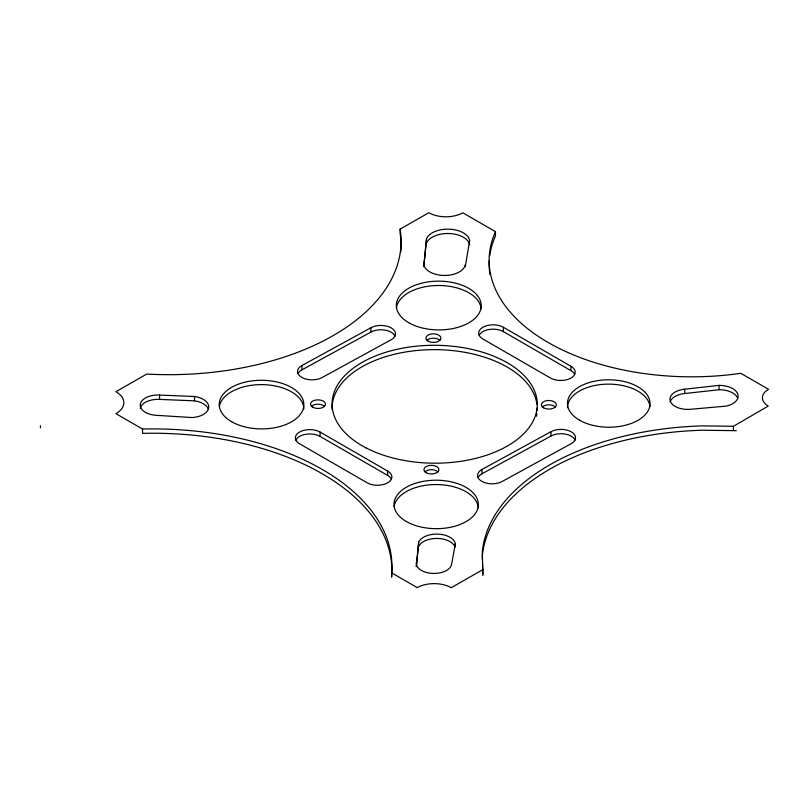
<?xml version="1.0" encoding="UTF-8"?>
<svg xmlns="http://www.w3.org/2000/svg" width="809" height="809" viewBox="0 0 809 809"><rect width="100%" height="100%" fill="white"/><g stroke="black" fill="none" stroke-linecap="round" stroke-linejoin="round"><path stroke-width="1.21" d="M142.526 429.023L142.515 433.361A238.139 136.852 0.2 0 1 391.627 577.181L391.647 572.843A238.139 136.852 0.2 0 0 142.526 429.023L115.93 413.662A27.041 15.543 0.2 0 0 115.93 391.687L146.722 374.071A233.184 134.001 0.2 0 0 400.131 229.119L428.831 212.706A24.017 13.804 0.2 0 0 462.799 212.797L495.462 231.647A201.684 115.899 0.2 0 0 740.822 373.313L768.55 389.321L765.405 391.576A20.832 11.973 0.2 0 0 768.237 406.067L733.439 426.292L702.313 425.888A233.184 134.001 0.2 0 0 482.316 551.728L482.862 573.955M140.281 408.525A17.707 10.173 0.2 0 1 159.575 399.403L159.595 395.065L194.544 396.501A18.658 10.719 0.2 0 1 208.682 407.655A18.658 10.719 0.2 0 1 192.097 417.555L156.268 415.31A17.707 10.173 0.2 0 1 140.301 404.187A17.707 10.173 0.2 0 1 159.595 395.065M208.449 409.516A18.658 10.719 0.2 0 0 194.524 400.839L194.544 396.501M298.096 373.495A14.491 8.323 0.2 0 1 301.979 369.824L302 365.486L370.977 327.726A14.491 8.323 0.2 0 1 391.465 328.039A14.491 8.323 0.2 0 1 391.02 339.81L322.043 377.57A14.491 8.323 0.2 0 1 301.555 377.257A14.491 8.323 0.2 0 1 302 365.486M391.374 479.15A14.491 8.323 0.2 0 0 387.622 475.399L320.101 436.425L320.121 432.077A14.491 8.323 0.2 0 0 299.623 432.026A14.491 8.323 0.2 0 0 299.623 443.807L367.144 482.781A14.491 8.323 0.2 0 0 387.632 482.842A14.491 8.323 0.2 0 0 387.632 471.06L320.121 432.077M301.979 369.824L370.957 332.064L370.977 327.726M387.622 475.399L387.632 471.06M400.131 229.119L400.111 233.457A233.184 134.001 0.2 0 1 400.829 251.791M418.678 542.192L416.332 566.613L418.678 542.192A18.658 10.719 0.2 0 1 438.033 534.122A18.658 10.719 0.2 0 1 455.336 543.699L455.325 545.873M426.545 238.675L423.785 266.646L426.545 238.675A21.944 12.61 0.2 0 1 449.319 229.18A21.944 12.61 0.2 0 1 469.675 240.455L465.266 266.839M478.129 477.441A14.491 8.323 0.2 0 1 482.022 473.771L482.043 469.432L551.02 431.672A14.491 8.323 0.2 0 1 571.508 431.986A14.491 8.323 0.2 0 1 571.053 443.757L502.086 481.517A14.491 8.323 0.2 0 1 481.598 481.203A14.491 8.323 0.2 0 1 482.043 469.432M495.462 231.647L495.442 235.995A201.684 115.899 0.2 0 0 489.769 255.695M574.673 374.365A14.491 8.323 0.2 0 0 570.921 370.623L503.4 331.639L503.42 327.301A14.491 8.323 0.2 0 0 482.933 327.24A14.491 8.323 0.2 0 0 482.933 339.022L550.444 378.005A14.491 8.323 0.2 0 0 570.942 378.056A14.491 8.323 0.2 0 0 570.942 366.275L503.42 327.301M482.022 473.771L551 436.011L551.02 431.672M570.921 370.623L570.942 366.275M670.246 401.699A17.707 10.173 0.2 0 1 684.697 393.538L684.717 389.2L719.09 385.387A18.658 10.719 0.2 0 1 737.747 394.074A18.658 10.719 0.2 0 1 726.209 406.118L690.633 409.273A17.707 10.173 0.2 0 1 670.216 400.89A17.707 10.173 0.2 0 1 684.717 389.2M737.737 398.412A18.658 10.719 0.2 0 0 719.07 389.726L719.09 385.387M733.419 430.631L733.439 426.292M455.336 543.699L451.604 564.278A17.707 10.173 0.2 0 1 432.309 573.399A17.707 10.173 0.2 0 1 416.342 562.275M482.872 569.617L451.22 587.718A24.017 13.804 0.2 0 0 417.252 587.627L391.647 572.843M684.697 393.538L719.07 389.726M736.321 430.671L702.293 430.226A233.184 134.001 0.2 0 0 482.295 556.066L482.407 559.646M159.575 399.403L194.524 400.839M482.558 564.419L482.912 575.624M40.45 425.665L40.45 427.779M551 436.011A14.491 8.323 0.2 0 1 575.098 440.116M370.957 332.064A14.491 8.323 0.2 0 1 395.055 336.17M465.276 264.664A20.832 11.973 0.2 0 1 442.584 275.394A20.832 11.973 0.2 0 1 423.805 262.308M426.535 243.024A21.944 12.61 0.2 0 1 449.298 233.528A21.944 12.61 0.2 0 1 469.655 244.793M426.909 340.296A7.503 4.308 0.2 0 1 439.904 340.326M542.364 406.957A7.503 4.308 0.2 0 1 555.358 406.988M424.917 471.819A7.503 4.308 0.2 0 1 437.912 471.859M311.475 406.33A7.503 4.308 0.2 0 1 324.47 406.361M418.668 546.54A18.658 10.719 0.2 0 1 437.295 538.44A18.658 10.719 0.2 0 1 455.103 547.218M489.87 274.433A201.684 115.899 0.2 0 1 489.283 260.68M479.161 335.31A14.491 8.323 0.2 0 1 503.4 331.639M219.37 406.715A42.311 24.31 0.2 0 1 263.36 384.649A42.311 24.31 0.2 0 1 303.83 409.051M295.861 440.096A14.491 8.323 0.2 0 1 320.101 436.425M536.873 413.895A102.601 58.956 0.2 0 1 536.438 416.261M332.064 409.253A102.601 58.956 0.2 0 1 429.953 349.69A102.601 58.956 0.2 0 1 536.954 404.409M537.237 407.938A102.601 58.956 0.2 0 1 537.216 410.315M396.45 307.642A42.432 24.391 0.2 0 1 439.651 285.506A42.432 24.391 0.2 0 1 481.122 308.937M567.463 407.736A41.269 23.714 0.2 0 1 607.66 384.133A41.269 23.714 0.2 0 1 649.951 406.725M394.135 506.565A42.179 24.24 0.2 0 1 437.082 484.551A42.179 24.24 0.2 0 1 478.291 507.84M428.113 341.165A7.503 4.308 0.2 0 0 440.672 339.264A7.503 4.308 0.2 0 0 431.48 333.955A7.503 4.308 0.2 0 0 428.113 341.165M543.567 407.817A7.503 4.308 0.2 0 0 556.127 405.916A7.503 4.308 0.2 0 0 546.935 400.617A7.503 4.308 0.2 0 0 543.567 407.817M426.131 472.689A7.503 4.308 0.2 0 0 438.68 470.787A7.503 4.308 0.2 0 0 429.488 465.488A7.503 4.308 0.2 0 0 426.131 472.689M312.689 407.2A7.503 4.308 0.2 0 0 325.238 405.299A7.503 4.308 0.2 0 0 316.046 399.99A7.503 4.308 0.2 0 0 312.689 407.2M231.627 421.711A42.311 24.31 0.2 0 0 302.404 410.992A42.311 24.31 0.2 0 0 250.588 381.079A42.311 24.31 0.2 0 0 231.627 421.711M366.285 448.024A102.601 58.956 0.2 0 0 535.093 416.584A102.601 58.956 0.2 0 0 402.629 348.163A102.601 58.956 0.2 0 0 366.285 448.024M408.737 322.7A42.432 24.391 0.2 0 0 479.737 311.961A42.432 24.391 0.2 0 0 427.759 281.957A42.432 24.391 0.2 0 0 408.737 322.7M579.568 420.205A41.269 23.714 0.2 0 0 648.616 409.748A41.269 23.714 0.2 0 0 598.073 380.564A41.269 23.714 0.2 0 0 579.568 420.205M406.351 521.502A42.179 24.24 0.2 0 0 476.916 510.823A42.179 24.24 0.2 0 0 425.261 481.001A42.179 24.24 0.2 0 0 406.351 521.502"/></g></svg>
